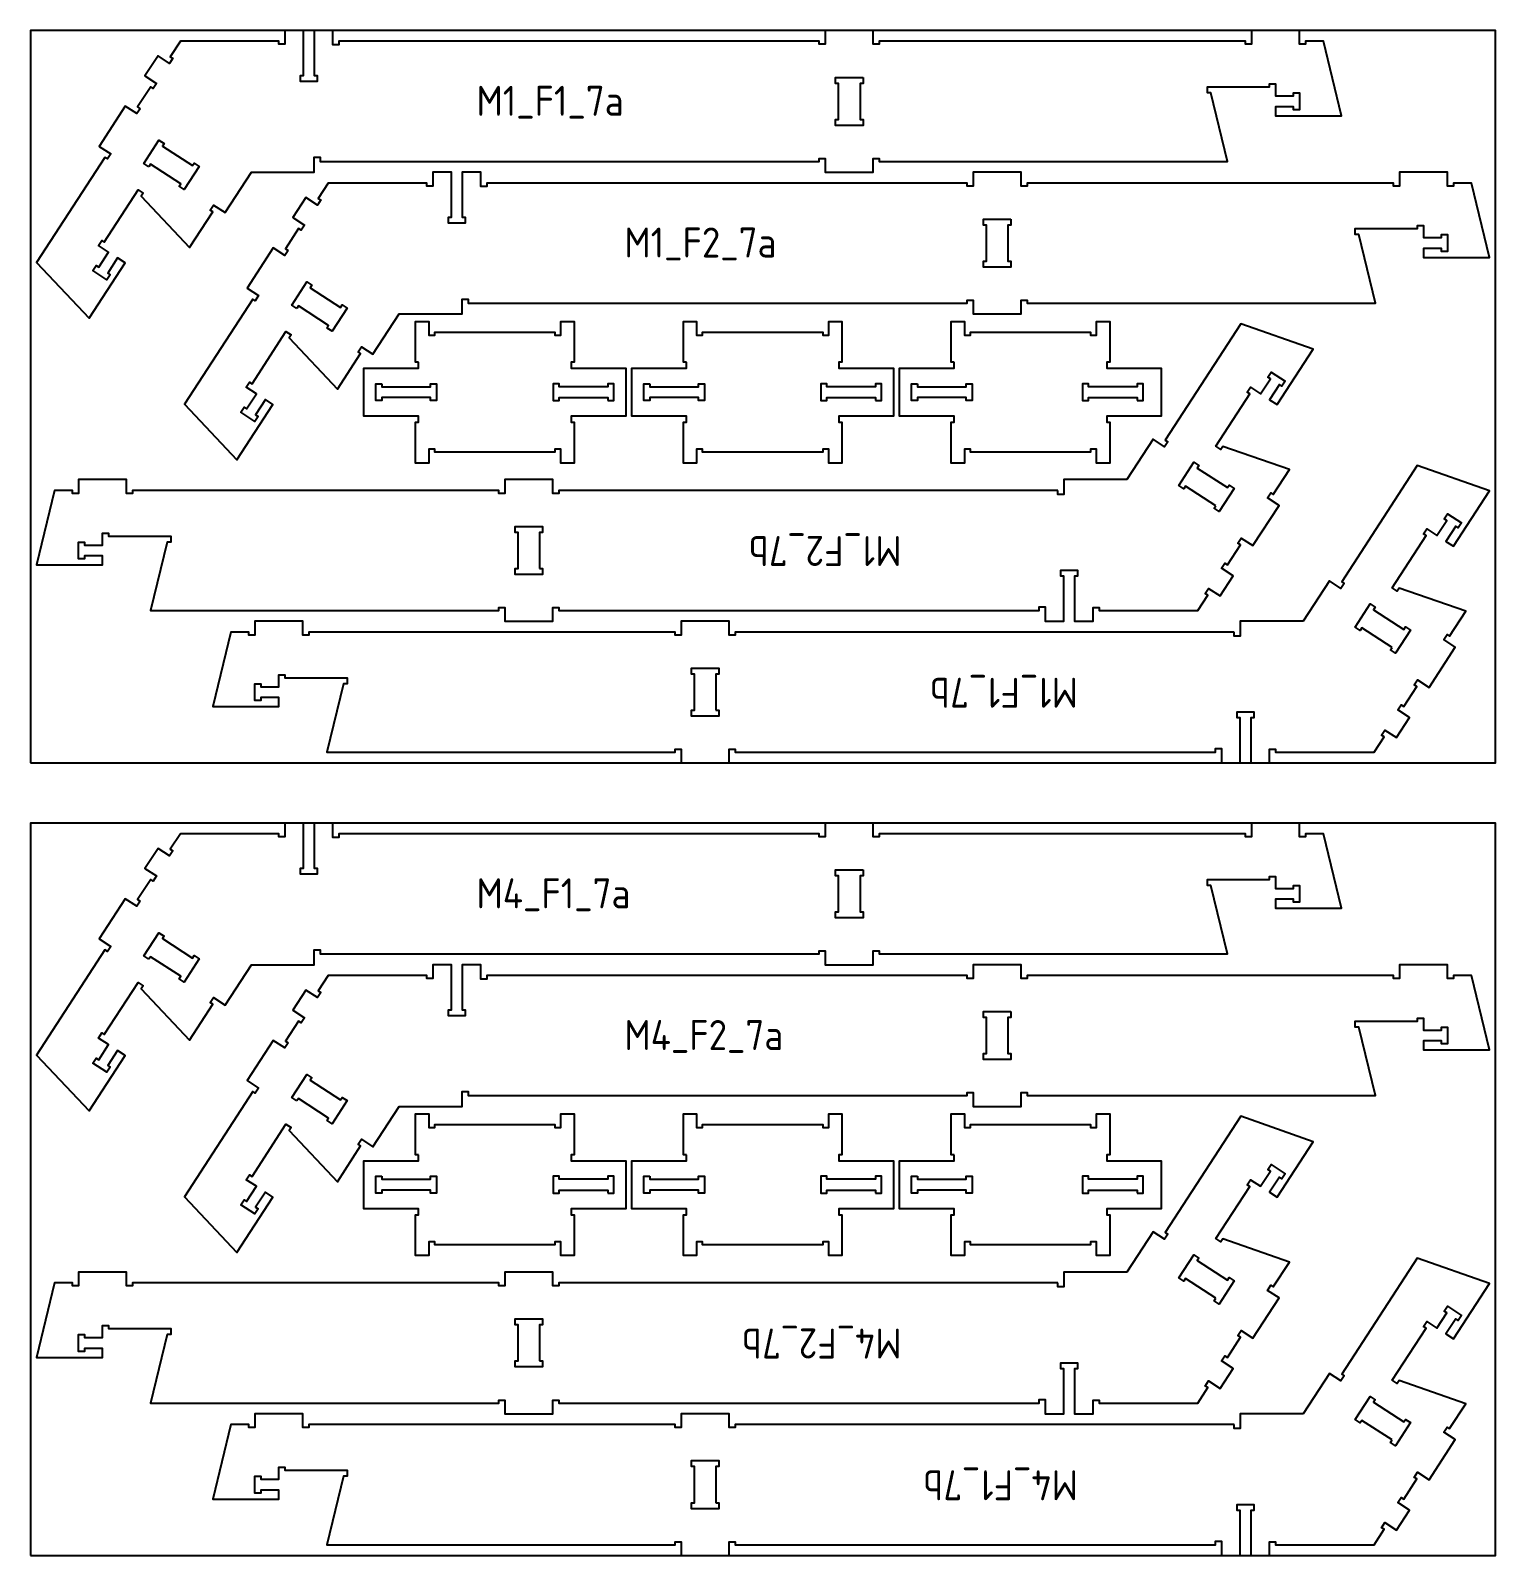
# Model space of a CAD drawing. Header units: millimetres. Extents: x -18174 to 50972, y 6312 to 16778.
# Drawn here: x 12972 to 15412, y 8953 to 11493 of the extents above; entities that cross this region are included whole.
import ezdxf

# ---------------------------------------------------------------- set-up
doc = ezdxf.new("R2010")
doc.units = ezdxf.units.MM
doc.header["$MEASUREMENT"] = 0
for name, color, linetype in [('freeswerk_CODES', 50, 'Continuous'), ('freeswerk_ELEMENTEN', 7, 'Continuous'), ('freeswerk_PLATEN', 3, 'Continuous')]:
    doc.layers.add(name, color=color, linetype=linetype)

msp = doc.modelspace()

# ---------------------------------------------------------------- linework, layer by layer
at = {"layer": 'freeswerk_ELEMENTEN'}
for points in [[(13154.9, 11362.3), (13149.5, 11354), (13130.2, 11366.5), (13086.6, 11299.4), (13105.9, 11286.9), (13100.4, 11278.5), (13096.2, 11281.2), (12982.3, 11106), (13069.9, 11013.3), (13129.9, 11105.5), (13117.3, 11113.7), (13101, 11088.5), (13105.1, 11085.8), (13099.7, 11077.4), (13076.2, 11092.7), (13081.7, 11101), (13085.9, 11098.3), (13102.2, 11123.5), (13085.4, 11134.4), (13090.9, 11142.8), (13095.1, 11140), (13151.5, 11226.9), (13159.9, 11221.4), (13156.6, 11216.4), (13237.2, 11131.1), (13275.9, 11190.7), (13271.7, 11193.4), (13277.1, 11201.8), (13296.4, 11189.2), (13340.2, 11256.5), (13445, 11256.5), (13445, 11281.3), (13455, 11281.3), (13455, 11274.5), (14286, 11274.5), (14286, 11279.5), (14296, 11279.5), (14296, 11256.5), (14376, 11256.5), (14376, 11279.5), (14386, 11279.5), (14386, 11274.5), (14966, 11274.5), (14938.4, 11388.5), (14932.4, 11388.5), (14932.4, 11398.5), (15036, 11398.5), (15036, 11403.5), (15046, 11403.5), (15046, 11383.5), (15076, 11383.5), (15076, 11388.5), (15086, 11388.5), (15086, 11360.5), (15076, 11360.5), (15076, 11365.5), (15046, 11365.5), (15046, 11350.5), (15156, 11350.5), (15126, 11474.5), (15096, 11474.5), (15096, 11469.5), (15086, 11469.5), (15086, 11492.5), (15006, 11492.5), (15006, 11469.5), (14996, 11469.5), (14996, 11474.5), (14386, 11474.5), (14386, 11469.5), (14376, 11469.5), (14376, 11492.5), (14296, 11492.5), (14296, 11469.5), (14286, 11469.5), (14286, 11474.5), (13486, 11474.5), (13486, 11468.5), (13476, 11468.5), (13476, 11492.5), (13445, 11492.5), (13445, 11417.5), (13450, 11417.5), (13450, 11407.5), (13422, 11407.5), (13422, 11417.5), (13427, 11417.5), (13427, 11492.5), (13396, 11492.5), (13396, 11469.5), (13386, 11469.5), (13386, 11474.5), (13221.9, 11474.5), (13205.2, 11448.9), (13209.4, 11446.2), (13203.9, 11437.8), (13184.7, 11450.3), (13162.9, 11416.8), (13182.1, 11404.3), (13176.7, 11395.9), (13172.5, 11398.6), (13150.7, 11365.1)], [(14359, 11414.5), (14359, 11404.5), (14354, 11404.5), (14354, 11344.5), (14359, 11344.5), (14359, 11334.5), (14313, 11334.5), (14313, 11344.5), (14318, 11344.5), (14318, 11404.5), (14313, 11404.5), (14313, 11414.5)], [(13169.6, 11265.7), (13161.2, 11271.2), (13186.3, 11309.7), (13194.7, 11304.3), (13192, 11300.1), (13242.3, 11267.4), (13245, 11271.6), (13253.4, 11266.1), (13228.3, 11227.6), (13219.9, 11233), (13222.7, 11237.2), (13172.3, 11269.9)], [(13401.2, 11126.3), (13395.8, 11118), (13376.5, 11130.5), (13332.9, 11063.4), (13352.2, 11050.9), (13346.7, 11042.5), (13342.5, 11045.2), (13228.6, 10870), (13316.2, 10777.3), (13376.2, 10869.5), (13363.6, 10877.7), (13347.2, 10852.5), (13351.4, 10849.8), (13346, 10841.4), (13322.5, 10856.7), (13328, 10865), (13332.2, 10862.3), (13348.5, 10887.5), (13331.7, 10898.4), (13337.2, 10906.8), (13341.4, 10904), (13397.8, 10990.9), (13406.2, 10985.4), (13402.9, 10980.4), (13483.5, 10895.1), (13522.2, 10954.7), (13518, 10957.4), (13523.4, 10965.8), (13542.7, 10953.2), (13586.5, 11020.5), (13691.3, 11020.5), (13691.3, 11045.3), (13701.3, 11045.3), (13701.3, 11038.5), (14532.3, 11038.5), (14532.3, 11043.5), (14542.3, 11043.5), (14542.3, 11020.5), (14622.3, 11020.5), (14622.3, 11043.5), (14632.3, 11043.5), (14632.3, 11038.5), (15212.3, 11038.5), (15184.7, 11152.5), (15178.7, 11152.5), (15178.7, 11162.5), (15282.3, 11162.5), (15282.3, 11167.5), (15292.3, 11167.5), (15292.3, 11147.5), (15322.3, 11147.5), (15322.3, 11152.5), (15332.3, 11152.5), (15332.3, 11124.5), (15322.3, 11124.5), (15322.3, 11129.5), (15292.3, 11129.5), (15292.3, 11114.5), (15402.3, 11114.5), (15372.3, 11238.5), (15342.3, 11238.5), (15342.3, 11233.5), (15332.3, 11233.5), (15332.3, 11256.5), (15252.3, 11256.5), (15252.3, 11233.5), (15242.3, 11233.5), (15242.3, 11238.5), (14632.3, 11238.5), (14632.3, 11233.5), (14622.3, 11233.5), (14622.3, 11256.5), (14542.3, 11256.5), (14542.3, 11233.5), (14532.3, 11233.5), (14532.3, 11238.5), (13732.3, 11238.5), (13732.3, 11232.5), (13722.3, 11232.5), (13722.3, 11256.5), (13691.3, 11256.5), (13691.3, 11181.5), (13696.3, 11181.5), (13696.3, 11171.5), (13668.3, 11171.5), (13668.3, 11181.5), (13673.3, 11181.5), (13673.3, 11256.5), (13642.3, 11256.5), (13642.3, 11233.5), (13632.3, 11233.5), (13632.3, 11238.5), (13468.2, 11238.5), (13451.5, 11212.9), (13455.7, 11210.2), (13450.2, 11201.8), (13431, 11214.3), (13409.2, 11180.8), (13428.4, 11168.3), (13423, 11159.9), (13418.8, 11162.6), (13397, 11129.1)], [(14605.3, 11178.5), (14605.3, 11168.5), (14600.3, 11168.5), (14600.3, 11108.5), (14605.3, 11108.5), (14605.3, 11098.5), (14559.3, 11098.5), (14559.3, 11108.5), (14564.3, 11108.5), (14564.3, 11168.5), (14559.3, 11168.5), (14559.3, 11178.5)], [(13415.9, 11029.7), (13407.5, 11035.2), (13432.6, 11073.7), (13441, 11068.3), (13438.3, 11064.1), (13488.6, 11031.4), (13491.3, 11035.6), (13499.7, 11030.1), (13474.6, 10991.6), (13466.2, 10997), (13468.9, 11001.2), (13418.6, 11033.9)], [(14683.3, 10726.5), (13852.3, 10726.5), (13852.3, 10721.5), (13842.3, 10721.5), (13842.3, 10744.5), (13762.3, 10744.5), (13762.3, 10721.5), (13752.3, 10721.5), (13752.3, 10726.5), (13142.3, 10726.5), (13142.3, 10721.5), (13132.3, 10721.5), (13132.3, 10744.5), (13052.3, 10744.5), (13052.3, 10721.5), (13042.3, 10721.5), (13042.3, 10726.5), (13012.3, 10726.5), (12982.3, 10602.5), (13092.3, 10602.5), (13092.3, 10617.5), (13062.3, 10617.5), (13062.3, 10612.5), (13052.3, 10612.5), (13052.3, 10640.5), (13062.3, 10640.5), (13062.3, 10635.5), (13092.3, 10635.5), (13092.3, 10655.5), (13102.3, 10655.5), (13102.3, 10650.5), (13205.8, 10650.5), (13205.8, 10640.5), (13199.9, 10640.5), (13172.3, 10526.5), (13752.3, 10526.5), (13752.3, 10531.5), (13762.3, 10531.5), (13762.3, 10508.5), (13842.3, 10508.5), (13842.3, 10531.5), (13852.3, 10531.5), (13852.3, 10526.5), (14652.3, 10526.5), (14652.3, 10532.5), (14662.3, 10532.5), (14662.3, 10508.5), (14693.3, 10508.5), (14693.3, 10583.5), (14688.3, 10583.5), (14688.3, 10593.5), (14716.3, 10593.5), (14716.3, 10583.5), (14711.3, 10583.5), (14711.3, 10508.5), (14742.3, 10508.5), (14742.3, 10531.5), (14752.3, 10531.5), (14752.3, 10526.5), (14916.5, 10526.5), (14933.1, 10552.1), (14928.9, 10554.8), (14934.4, 10563.2), (14953.7, 10550.7), (14975.5, 10584.2), (14956.2, 10596.8), (14961.6, 10605.2), (14965.8, 10602.4), (14987.6, 10636), (14983.4, 10638.7), (14988.9, 10647.1), (15008.2, 10634.5), (15051.8, 10701.6), (15032.5, 10714.1), (15037.9, 10722.5), (15042.1, 10719.8), (15069, 10761.2), (14958.2, 10799.9), (14954.9, 10794.8), (14946.5, 10800.3), (15003, 10887.2), (14998.8, 10889.9), (15004.3, 10898.3), (15021, 10887.4), (15037.4, 10912.5), (15033.2, 10915.2), (15038.6, 10923.6), (15062.1, 10908.4), (15056.7, 10900), (15052.5, 10902.7), (15036.1, 10877.6), (15048.7, 10869.4), (15108.6, 10961.6), (14988.3, 11004), (14862.4, 10810.4), (14866.6, 10807.6), (14861.2, 10799.2), (14841.9, 10811.8), (14798.2, 10744.5), (14693.3, 10744.5), (14693.3, 10719.8), (14683.3, 10719.8)], [(13618.7, 10940.1), (13613.7, 10940.1), (13613.7, 11008.1), (13635.7, 11008.1), (13635.7, 10985.1), (13645.7, 10985.1), (13645.7, 10990.1), (13845.7, 10990.1), (13845.7, 10985.1), (13855.7, 10985.1), (13855.7, 11008.1), (13877.7, 11008.1), (13877.7, 10940.1), (13872.7, 10940.1), (13872.7, 10930.1), (13963.7, 10930.1), (13963.7, 10850.1), (13872.7, 10850.1), (13872.7, 10840.1), (13877.7, 10840.1), (13877.7, 10772.1), (13855.7, 10772.1), (13855.7, 10795.1), (13845.7, 10795.1), (13845.7, 10790.1), (13645.7, 10790.1), (13645.7, 10795.1), (13635.7, 10795.1), (13635.7, 10772.1), (13613.7, 10772.1), (13613.7, 10840.1), (13618.7, 10840.1), (13618.7, 10850.1), (13527.7, 10850.1), (13527.7, 10930.1), (13618.7, 10930.1)], [(14064.7, 10940.1), (14059.7, 10940.1), (14059.7, 11008.1), (14081.7, 11008.1), (14081.7, 10985.1), (14091.7, 10985.1), (14091.7, 10990.1), (14291.7, 10990.1), (14291.7, 10985.1), (14301.7, 10985.1), (14301.7, 11008.1), (14323.7, 11008.1), (14323.7, 10940.1), (14318.7, 10940.1), (14318.7, 10930.1), (14409.7, 10930.1), (14409.7, 10850.1), (14318.7, 10850.1), (14318.7, 10840.1), (14323.7, 10840.1), (14323.7, 10772.1), (14301.7, 10772.1), (14301.7, 10795.1), (14291.7, 10795.1), (14291.7, 10790.1), (14091.7, 10790.1), (14091.7, 10795.1), (14081.7, 10795.1), (14081.7, 10772.1), (14059.7, 10772.1), (14059.7, 10840.1), (14064.7, 10840.1), (14064.7, 10850.1), (13973.7, 10850.1), (13973.7, 10930.1), (14064.7, 10930.1)], [(14510.7, 10940.1), (14505.7, 10940.1), (14505.7, 11008.1), (14527.7, 11008.1), (14527.7, 10985.1), (14537.7, 10985.1), (14537.7, 10990.1), (14737.7, 10990.1), (14737.7, 10985.1), (14747.7, 10985.1), (14747.7, 11008.1), (14769.7, 11008.1), (14769.7, 10940.1), (14764.7, 10940.1), (14764.7, 10930.1), (14855.7, 10930.1), (14855.7, 10850.1), (14764.7, 10850.1), (14764.7, 10840.1), (14769.7, 10840.1), (14769.7, 10772.1), (14747.7, 10772.1), (14747.7, 10795.1), (14737.7, 10795.1), (14737.7, 10790.1), (14537.7, 10790.1), (14537.7, 10795.1), (14527.7, 10795.1), (14527.7, 10772.1), (14505.7, 10772.1), (14505.7, 10840.1), (14510.7, 10840.1), (14510.7, 10850.1), (14419.7, 10850.1), (14419.7, 10930.1), (14510.7, 10930.1)], [(13557.7, 10904.1), (13557.7, 10899.1), (13638.7, 10899.1), (13638.7, 10904.1), (13648.7, 10904.1), (13648.7, 10876.1), (13638.7, 10876.1), (13638.7, 10881.1), (13557.7, 10881.1), (13557.7, 10876.1), (13547.7, 10876.1), (13547.7, 10904.1)], [(13933.7, 10876.1), (13943.7, 10876.1), (13943.7, 10904.1), (13933.7, 10904.1), (13933.7, 10899.1), (13852.7, 10899.1), (13852.7, 10904.1), (13842.7, 10904.1), (13842.7, 10876.1), (13852.7, 10876.1), (13852.7, 10881.1), (13933.7, 10881.1)], [(14003.7, 10904.1), (14003.7, 10899.1), (14084.7, 10899.1), (14084.7, 10904.1), (14094.7, 10904.1), (14094.7, 10876.1), (14084.7, 10876.1), (14084.7, 10881.1), (14003.7, 10881.1), (14003.7, 10876.1), (13993.7, 10876.1), (13993.7, 10904.1)], [(14379.7, 10876.1), (14389.7, 10876.1), (14389.7, 10904.1), (14379.7, 10904.1), (14379.7, 10899.1), (14298.7, 10899.1), (14298.7, 10904.1), (14288.7, 10904.1), (14288.7, 10876.1), (14298.7, 10876.1), (14298.7, 10881.1), (14379.7, 10881.1)], [(14449.7, 10904.1), (14449.7, 10899.1), (14530.7, 10899.1), (14530.7, 10904.1), (14540.7, 10904.1), (14540.7, 10876.1), (14530.7, 10876.1), (14530.7, 10881.1), (14449.7, 10881.1), (14449.7, 10876.1), (14439.7, 10876.1), (14439.7, 10904.1)], [(14815.7, 10876.1), (14825.7, 10876.1), (14825.7, 10904.1), (14815.7, 10904.1), (14815.7, 10899.1), (14734.7, 10899.1), (14734.7, 10904.1), (14724.7, 10904.1), (14724.7, 10876.1), (14734.7, 10876.1), (14734.7, 10881.1), (14815.7, 10881.1)], [(14946.4, 10700.9), (14896.1, 10733.6), (14893.3, 10729.4), (14884.9, 10734.9), (14910, 10773.5), (14918.4, 10768), (14915.7, 10763.8), (14966, 10731.1), (14968.7, 10735.3), (14977.1, 10729.9), (14952, 10691.3), (14943.6, 10696.7)], [(14977, 10490.5), (14146, 10490.5), (14146, 10485.5), (14136, 10485.5), (14136, 10508.5), (14056, 10508.5), (14056, 10485.5), (14046, 10485.5), (14046, 10490.5), (13436, 10490.5), (13436, 10485.5), (13426, 10485.5), (13426, 10508.5), (13346, 10508.5), (13346, 10485.5), (13336, 10485.5), (13336, 10490.5), (13306, 10490.5), (13276, 10366.5), (13386, 10366.5), (13386, 10381.5), (13356, 10381.5), (13356, 10376.5), (13346, 10376.5), (13346, 10404.5), (13356, 10404.5), (13356, 10399.5), (13386, 10399.5), (13386, 10419.5), (13396, 10419.5), (13396, 10414.5), (13499.5, 10414.5), (13499.5, 10404.5), (13493.6, 10404.5), (13466, 10290.5), (14046, 10290.5), (14046, 10295.5), (14056, 10295.5), (14056, 10272.5), (14136, 10272.5), (14136, 10295.5), (14146, 10295.5), (14146, 10290.5), (14946, 10290.5), (14946, 10296.5), (14956, 10296.5), (14956, 10272.5), (14987, 10272.5), (14987, 10347.5), (14982, 10347.5), (14982, 10357.5), (15010, 10357.5), (15010, 10347.5), (15005, 10347.5), (15005, 10272.5), (15036, 10272.5), (15036, 10295.5), (15046, 10295.5), (15046, 10290.5), (15210.1, 10290.5), (15226.8, 10316.1), (15222.6, 10318.8), (15228, 10327.2), (15247.3, 10314.7), (15269.1, 10348.2), (15249.8, 10360.8), (15255.3, 10369.2), (15259.5, 10366.4), (15281.3, 10400), (15277.1, 10402.7), (15282.5, 10411.1), (15301.8, 10398.5), (15345.4, 10465.6), (15326.1, 10478.1), (15331.6, 10486.5), (15335.8, 10483.8), (15362.7, 10525.2), (15251.9, 10563.9), (15248.6, 10558.8), (15240.2, 10564.3), (15296.7, 10651.2), (15292.5, 10653.9), (15297.9, 10662.3), (15314.7, 10651.4), (15331, 10676.5), (15326.9, 10679.2), (15332.3, 10687.6), (15355.8, 10672.4), (15350.3, 10664), (15346.1, 10666.7), (15329.8, 10641.6), (15342.4, 10633.4), (15402.3, 10725.6), (15282, 10768), (15156.1, 10574.4), (15160.3, 10571.6), (15154.8, 10563.2), (15135.6, 10575.8), (15091.8, 10508.5), (14987, 10508.5), (14987, 10483.8), (14977, 10483.8)], [(13820.3, 10596.5), (13825.3, 10596.5), (13825.3, 10586.5), (13779.3, 10586.5), (13779.3, 10596.5), (13784.3, 10596.5), (13784.3, 10656.5), (13779.3, 10656.5), (13779.3, 10666.5), (13825.3, 10666.5), (13825.3, 10656.5), (13820.3, 10656.5)], [(15240, 10464.9), (15189.7, 10497.6), (15187, 10493.4), (15178.6, 10498.9), (15203.7, 10537.5), (15212.1, 10532), (15209.3, 10527.8), (15259.7, 10495.1), (15262.4, 10499.3), (15270.8, 10493.9), (15245.7, 10455.3), (15237.3, 10460.7)], [(14114, 10360.5), (14119, 10360.5), (14119, 10350.5), (14073, 10350.5), (14073, 10360.5), (14078, 10360.5), (14078, 10420.5), (14073, 10420.5), (14073, 10430.5), (14119, 10430.5), (14119, 10420.5), (14114, 10420.5)], [(13154.9, 10042.3), (13149.5, 10034), (13130.2, 10046.5), (13086.6, 9979.4), (13105.9, 9966.9), (13100.4, 9958.5), (13096.2, 9961.2), (12982.3, 9786), (13069.9, 9693.3), (13129.9, 9785.5), (13117.3, 9793.7), (13101, 9768.5), (13105.1, 9765.8), (13099.7, 9757.4), (13076.2, 9772.7), (13081.7, 9781), (13085.9, 9778.3), (13102.2, 9803.5), (13085.4, 9814.4), (13090.9, 9822.8), (13095.1, 9820), (13151.5, 9906.9), (13159.9, 9901.4), (13156.6, 9896.4), (13237.2, 9811.1), (13275.9, 9870.7), (13271.7, 9873.4), (13277.1, 9881.8), (13296.4, 9869.2), (13340.2, 9936.5), (13445, 9936.5), (13445, 9961.3), (13455, 9961.3), (13455, 9954.5), (14286, 9954.5), (14286, 9959.5), (14296, 9959.5), (14296, 9936.5), (14376, 9936.5), (14376, 9959.5), (14386, 9959.5), (14386, 9954.5), (14966, 9954.5), (14938.4, 10068.5), (14932.4, 10068.5), (14932.4, 10078.5), (15036, 10078.5), (15036, 10083.5), (15046, 10083.5), (15046, 10063.5), (15076, 10063.5), (15076, 10068.5), (15086, 10068.5), (15086, 10040.5), (15076, 10040.5), (15076, 10045.5), (15046, 10045.5), (15046, 10030.5), (15156, 10030.5), (15126, 10154.5), (15096, 10154.5), (15096, 10149.5), (15086, 10149.5), (15086, 10172.5), (15006, 10172.5), (15006, 10149.5), (14996, 10149.5), (14996, 10154.5), (14386, 10154.5), (14386, 10149.5), (14376, 10149.5), (14376, 10172.5), (14296, 10172.5), (14296, 10149.5), (14286, 10149.5), (14286, 10154.5), (13486, 10154.5), (13486, 10148.5), (13476, 10148.5), (13476, 10172.5), (13445, 10172.5), (13445, 10097.5), (13450, 10097.5), (13450, 10087.5), (13422, 10087.5), (13422, 10097.5), (13427, 10097.5), (13427, 10172.5), (13396, 10172.5), (13396, 10149.5), (13386, 10149.5), (13386, 10154.5), (13221.9, 10154.5), (13205.2, 10128.9), (13209.4, 10126.2), (13203.9, 10117.8), (13184.7, 10130.3), (13162.9, 10096.8), (13182.1, 10084.3), (13176.7, 10075.9), (13172.5, 10078.6), (13150.7, 10045.1)], [(14359, 10094.5), (14359, 10084.5), (14354, 10084.5), (14354, 10024.5), (14359, 10024.5), (14359, 10014.5), (14313, 10014.5), (14313, 10024.5), (14318, 10024.5), (14318, 10084.5), (14313, 10084.5), (14313, 10094.5)], [(13169.6, 9945.7), (13161.2, 9951.2), (13186.3, 9989.7), (13194.7, 9984.3), (13192, 9980.1), (13242.3, 9947.4), (13245, 9951.6), (13253.4, 9946.1), (13228.3, 9907.6), (13219.9, 9913), (13222.7, 9917.2), (13172.3, 9949.9)], [(13401.2, 9806.3), (13395.8, 9798), (13376.5, 9810.5), (13332.9, 9743.4), (13352.2, 9730.9), (13346.7, 9722.5), (13342.5, 9725.2), (13228.6, 9550), (13316.2, 9457.3), (13376.2, 9549.5), (13363.6, 9557.7), (13347.2, 9532.5), (13351.4, 9529.8), (13346, 9521.4), (13322.5, 9536.7), (13328, 9545), (13332.2, 9542.3), (13348.5, 9567.5), (13331.7, 9578.4), (13337.2, 9586.8), (13341.4, 9584), (13397.8, 9670.9), (13406.2, 9665.4), (13402.9, 9660.4), (13483.5, 9575.1), (13522.2, 9634.7), (13518, 9637.4), (13523.4, 9645.8), (13542.7, 9633.2), (13586.5, 9700.5), (13691.3, 9700.5), (13691.3, 9725.3), (13701.3, 9725.3), (13701.3, 9718.5), (14532.3, 9718.5), (14532.3, 9723.5), (14542.3, 9723.5), (14542.3, 9700.5), (14622.3, 9700.5), (14622.3, 9723.5), (14632.3, 9723.5), (14632.3, 9718.5), (15212.3, 9718.5), (15184.7, 9832.5), (15178.7, 9832.5), (15178.7, 9842.5), (15282.3, 9842.5), (15282.3, 9847.5), (15292.3, 9847.5), (15292.3, 9827.5), (15322.3, 9827.5), (15322.3, 9832.5), (15332.3, 9832.5), (15332.3, 9804.5), (15322.3, 9804.5), (15322.3, 9809.5), (15292.3, 9809.5), (15292.3, 9794.5), (15402.3, 9794.5), (15372.3, 9918.5), (15342.3, 9918.5), (15342.3, 9913.5), (15332.3, 9913.5), (15332.3, 9936.5), (15252.3, 9936.5), (15252.3, 9913.5), (15242.3, 9913.5), (15242.3, 9918.5), (14632.3, 9918.5), (14632.3, 9913.5), (14622.3, 9913.5), (14622.3, 9936.5), (14542.3, 9936.5), (14542.3, 9913.5), (14532.3, 9913.5), (14532.3, 9918.5), (13732.3, 9918.5), (13732.3, 9912.5), (13722.3, 9912.5), (13722.3, 9936.5), (13691.3, 9936.5), (13691.3, 9861.5), (13696.3, 9861.5), (13696.3, 9851.5), (13668.3, 9851.5), (13668.3, 9861.5), (13673.3, 9861.5), (13673.3, 9936.5), (13642.3, 9936.5), (13642.3, 9913.5), (13632.3, 9913.5), (13632.3, 9918.5), (13468.2, 9918.5), (13451.5, 9892.9), (13455.7, 9890.2), (13450.2, 9881.8), (13431, 9894.3), (13409.2, 9860.8), (13428.4, 9848.3), (13423, 9839.9), (13418.8, 9842.6), (13397, 9809.1)], [(14605.3, 9858.5), (14605.3, 9848.5), (14600.3, 9848.5), (14600.3, 9788.5), (14605.3, 9788.5), (14605.3, 9778.5), (14559.3, 9778.5), (14559.3, 9788.5), (14564.3, 9788.5), (14564.3, 9848.5), (14559.3, 9848.5), (14559.3, 9858.5)], [(13415.9, 9709.7), (13407.5, 9715.2), (13432.6, 9753.7), (13441, 9748.3), (13438.3, 9744.1), (13488.6, 9711.4), (13491.3, 9715.6), (13499.7, 9710.1), (13474.6, 9671.6), (13466.2, 9677), (13468.9, 9681.2), (13418.6, 9713.9)], [(14683.3, 9406.5), (13852.3, 9406.5), (13852.3, 9401.5), (13842.3, 9401.5), (13842.3, 9424.5), (13762.3, 9424.5), (13762.3, 9401.5), (13752.3, 9401.5), (13752.3, 9406.5), (13142.3, 9406.5), (13142.3, 9401.5), (13132.3, 9401.5), (13132.3, 9424.5), (13052.3, 9424.5), (13052.3, 9401.5), (13042.3, 9401.5), (13042.3, 9406.5), (13012.3, 9406.5), (12982.3, 9282.5), (13092.3, 9282.5), (13092.3, 9297.5), (13062.3, 9297.5), (13062.3, 9292.5), (13052.3, 9292.5), (13052.3, 9320.5), (13062.3, 9320.5), (13062.3, 9315.5), (13092.3, 9315.5), (13092.3, 9335.5), (13102.3, 9335.5), (13102.3, 9330.5), (13205.8, 9330.5), (13205.8, 9320.5), (13199.9, 9320.5), (13172.3, 9206.5), (13752.3, 9206.5), (13752.3, 9211.5), (13762.3, 9211.5), (13762.3, 9188.5), (13842.3, 9188.5), (13842.3, 9211.5), (13852.3, 9211.5), (13852.3, 9206.5), (14652.3, 9206.5), (14652.3, 9212.5), (14662.3, 9212.5), (14662.3, 9188.5), (14693.3, 9188.5), (14693.3, 9263.5), (14688.3, 9263.5), (14688.3, 9273.5), (14716.3, 9273.5), (14716.3, 9263.5), (14711.3, 9263.5), (14711.3, 9188.5), (14742.3, 9188.5), (14742.3, 9211.5), (14752.3, 9211.5), (14752.3, 9206.5), (14916.5, 9206.5), (14933.1, 9232.1), (14928.9, 9234.8), (14934.4, 9243.2), (14953.7, 9230.7), (14975.5, 9264.2), (14956.2, 9276.8), (14961.6, 9285.2), (14965.8, 9282.4), (14987.6, 9316), (14983.4, 9318.7), (14988.9, 9327.1), (15008.2, 9314.5), (15051.8, 9381.6), (15032.5, 9394.1), (15037.9, 9402.5), (15042.1, 9399.8), (15069, 9441.2), (14958.2, 9479.9), (14954.9, 9474.8), (14946.5, 9480.3), (15003, 9567.2), (14998.8, 9569.9), (15004.3, 9578.3), (15021, 9567.4), (15037.4, 9592.5), (15033.2, 9595.2), (15038.6, 9603.6), (15062.1, 9588.4), (15056.7, 9580), (15052.5, 9582.7), (15036.1, 9557.6), (15048.7, 9549.4), (15108.6, 9641.6), (14988.3, 9684), (14862.4, 9490.4), (14866.6, 9487.6), (14861.2, 9479.2), (14841.9, 9491.8), (14798.2, 9424.5), (14693.3, 9424.5), (14693.3, 9399.8), (14683.3, 9399.8)], [(13618.7, 9620.1), (13613.7, 9620.1), (13613.7, 9688.1), (13635.7, 9688.1), (13635.7, 9665.1), (13645.7, 9665.1), (13645.7, 9670.1), (13845.7, 9670.1), (13845.7, 9665.1), (13855.7, 9665.1), (13855.7, 9688.1), (13877.7, 9688.1), (13877.7, 9620.1), (13872.7, 9620.1), (13872.7, 9610.1), (13963.7, 9610.1), (13963.7, 9530.1), (13872.7, 9530.1), (13872.7, 9520.1), (13877.7, 9520.1), (13877.7, 9452.1), (13855.7, 9452.1), (13855.7, 9475.1), (13845.7, 9475.1), (13845.7, 9470.1), (13645.7, 9470.1), (13645.7, 9475.1), (13635.7, 9475.1), (13635.7, 9452.1), (13613.7, 9452.1), (13613.7, 9520.1), (13618.7, 9520.1), (13618.7, 9530.1), (13527.7, 9530.1), (13527.7, 9610.1), (13618.7, 9610.1)], [(14064.7, 9620.1), (14059.7, 9620.1), (14059.7, 9688.1), (14081.7, 9688.1), (14081.7, 9665.1), (14091.7, 9665.1), (14091.7, 9670.1), (14291.7, 9670.1), (14291.7, 9665.1), (14301.7, 9665.1), (14301.7, 9688.1), (14323.7, 9688.1), (14323.7, 9620.1), (14318.7, 9620.1), (14318.7, 9610.1), (14409.7, 9610.1), (14409.7, 9530.1), (14318.7, 9530.1), (14318.7, 9520.1), (14323.7, 9520.1), (14323.7, 9452.1), (14301.7, 9452.1), (14301.7, 9475.1), (14291.7, 9475.1), (14291.7, 9470.1), (14091.7, 9470.1), (14091.7, 9475.1), (14081.7, 9475.1), (14081.7, 9452.1), (14059.7, 9452.1), (14059.7, 9520.1), (14064.7, 9520.1), (14064.7, 9530.1), (13973.7, 9530.1), (13973.7, 9610.1), (14064.7, 9610.1)], [(14510.7, 9620.1), (14505.7, 9620.1), (14505.7, 9688.1), (14527.7, 9688.1), (14527.7, 9665.1), (14537.7, 9665.1), (14537.7, 9670.1), (14737.7, 9670.1), (14737.7, 9665.1), (14747.7, 9665.1), (14747.7, 9688.1), (14769.7, 9688.1), (14769.7, 9620.1), (14764.7, 9620.1), (14764.7, 9610.1), (14855.7, 9610.1), (14855.7, 9530.1), (14764.7, 9530.1), (14764.7, 9520.1), (14769.7, 9520.1), (14769.7, 9452.1), (14747.7, 9452.1), (14747.7, 9475.1), (14737.7, 9475.1), (14737.7, 9470.1), (14537.7, 9470.1), (14537.7, 9475.1), (14527.7, 9475.1), (14527.7, 9452.1), (14505.7, 9452.1), (14505.7, 9520.1), (14510.7, 9520.1), (14510.7, 9530.1), (14419.7, 9530.1), (14419.7, 9610.1), (14510.7, 9610.1)], [(13557.7, 9584.1), (13557.7, 9579.1), (13638.7, 9579.1), (13638.7, 9584.1), (13648.7, 9584.1), (13648.7, 9556.1), (13638.7, 9556.1), (13638.7, 9561.1), (13557.7, 9561.1), (13557.7, 9556.1), (13547.7, 9556.1), (13547.7, 9584.1)], [(13933.7, 9556.1), (13943.7, 9556.1), (13943.7, 9584.1), (13933.7, 9584.1), (13933.7, 9579.1), (13852.7, 9579.1), (13852.7, 9584.1), (13842.7, 9584.1), (13842.7, 9556.1), (13852.7, 9556.1), (13852.7, 9561.1), (13933.7, 9561.1)], [(14003.7, 9584.1), (14003.7, 9579.1), (14084.7, 9579.1), (14084.7, 9584.1), (14094.7, 9584.1), (14094.7, 9556.1), (14084.7, 9556.1), (14084.7, 9561.1), (14003.7, 9561.1), (14003.7, 9556.1), (13993.7, 9556.1), (13993.7, 9584.1)], [(14379.7, 9556.1), (14389.7, 9556.1), (14389.7, 9584.1), (14379.7, 9584.1), (14379.7, 9579.1), (14298.7, 9579.1), (14298.7, 9584.1), (14288.7, 9584.1), (14288.7, 9556.1), (14298.7, 9556.1), (14298.7, 9561.1), (14379.7, 9561.1)], [(14449.7, 9584.1), (14449.7, 9579.1), (14530.7, 9579.1), (14530.7, 9584.1), (14540.7, 9584.1), (14540.7, 9556.1), (14530.7, 9556.1), (14530.7, 9561.1), (14449.7, 9561.1), (14449.7, 9556.1), (14439.7, 9556.1), (14439.7, 9584.1)], [(14815.7, 9556.1), (14825.7, 9556.1), (14825.7, 9584.1), (14815.7, 9584.1), (14815.7, 9579.1), (14734.7, 9579.1), (14734.7, 9584.1), (14724.7, 9584.1), (14724.7, 9556.1), (14734.7, 9556.1), (14734.7, 9561.1), (14815.7, 9561.1)], [(14946.4, 9380.9), (14896.1, 9413.6), (14893.3, 9409.4), (14884.9, 9414.9), (14910, 9453.5), (14918.4, 9448), (14915.7, 9443.8), (14966, 9411.1), (14968.7, 9415.3), (14977.1, 9409.9), (14952, 9371.3), (14943.6, 9376.7)], [(14977, 9170.5), (14146, 9170.5), (14146, 9165.5), (14136, 9165.5), (14136, 9188.5), (14056, 9188.5), (14056, 9165.5), (14046, 9165.5), (14046, 9170.5), (13436, 9170.5), (13436, 9165.5), (13426, 9165.5), (13426, 9188.5), (13346, 9188.5), (13346, 9165.5), (13336, 9165.5), (13336, 9170.5), (13306, 9170.5), (13276, 9046.5), (13386, 9046.5), (13386, 9061.5), (13356, 9061.5), (13356, 9056.5), (13346, 9056.5), (13346, 9084.5), (13356, 9084.5), (13356, 9079.5), (13386, 9079.5), (13386, 9099.5), (13396, 9099.5), (13396, 9094.5), (13499.5, 9094.5), (13499.5, 9084.5), (13493.6, 9084.5), (13466, 8970.5), (14046, 8970.5), (14046, 8975.5), (14056, 8975.5), (14056, 8952.5), (14136, 8952.5), (14136, 8975.5), (14146, 8975.5), (14146, 8970.5), (14946, 8970.5), (14946, 8976.5), (14956, 8976.5), (14956, 8952.5), (14987, 8952.5), (14987, 9027.5), (14982, 9027.5), (14982, 9037.5), (15010, 9037.5), (15010, 9027.5), (15005, 9027.5), (15005, 8952.5), (15036, 8952.5), (15036, 8975.5), (15046, 8975.5), (15046, 8970.5), (15210.1, 8970.5), (15226.8, 8996.1), (15222.6, 8998.8), (15228, 9007.2), (15247.3, 8994.7), (15269.1, 9028.2), (15249.8, 9040.8), (15255.3, 9049.2), (15259.5, 9046.4), (15281.3, 9080), (15277.1, 9082.7), (15282.5, 9091.1), (15301.8, 9078.5), (15345.4, 9145.6), (15326.1, 9158.1), (15331.6, 9166.5), (15335.8, 9163.8), (15362.7, 9205.2), (15251.9, 9243.9), (15248.6, 9238.8), (15240.2, 9244.3), (15296.7, 9331.2), (15292.5, 9333.9), (15297.9, 9342.3), (15314.7, 9331.4), (15331, 9356.5), (15326.9, 9359.2), (15332.3, 9367.6), (15355.8, 9352.4), (15350.3, 9344), (15346.1, 9346.7), (15329.8, 9321.6), (15342.4, 9313.4), (15402.3, 9405.6), (15282, 9448), (15156.1, 9254.4), (15160.3, 9251.6), (15154.8, 9243.2), (15135.6, 9255.8), (15091.8, 9188.5), (14987, 9188.5), (14987, 9163.8), (14977, 9163.8)], [(13820.3, 9276.5), (13825.3, 9276.5), (13825.3, 9266.5), (13779.3, 9266.5), (13779.3, 9276.5), (13784.3, 9276.5), (13784.3, 9336.5), (13779.3, 9336.5), (13779.3, 9346.5), (13825.3, 9346.5), (13825.3, 9336.5), (13820.3, 9336.5)], [(15240, 9144.9), (15189.7, 9177.6), (15187, 9173.4), (15178.6, 9178.9), (15203.7, 9217.5), (15212.1, 9212), (15209.3, 9207.8), (15259.7, 9175.1), (15262.4, 9179.3), (15270.8, 9173.9), (15245.7, 9135.3), (15237.3, 9140.7)], [(14114, 9040.5), (14119, 9040.5), (14119, 9030.5), (14073, 9030.5), (14073, 9040.5), (14078, 9040.5), (14078, 9100.5), (14073, 9100.5), (14073, 9110.5), (14119, 9110.5), (14119, 9100.5), (14114, 9100.5)]]:
    msp.add_lwpolyline(points, close=True, dxfattribs=at)
at = {"layer": 'freeswerk_PLATEN'}
for points in [[(12972.3, 10272.5), (15412.3, 10272.5), (15412.3, 11492.5), (12972.3, 11492.5)], [(12972.3, 8952.5), (15412.3, 8952.5), (15412.3, 10172.5), (12972.3, 10172.5)]]:
    msp.add_lwpolyline(points, close=True, dxfattribs=at)

# ---------------------------------------------------------------- texts
at = {"layer": 'freeswerk_CODES', "char_height": 50, "attachment_point": 1}
for s, insert in [('{\\Fiso|c0;M1_F1_7a}', (13715.1, 11400.4)), ('{\\Fiso|c0;M1_F2_7a}', (13961.4, 11164.4)), ('{\\Fiso|c0;M4_F1_7a}', (13715.1, 10080.4)), ('{\\Fiso|c0;M4_F2_7a}', (13961.4, 9844.4))]:
    msp.add_mtext_dynamic_manual_height_columns(s, width=318.081, gutter_width=1456.3, heights=[0], dxfattribs=dict(at, insert=insert))
at = {"layer": 'freeswerk_CODES', "char_height": 50, "attachment_point": 1, "rotation": 180}
for s, insert in [('{\\Fiso|c0;M1_F2_7b}', (14423.2, 10600.6)), ('{\\Fiso|c0;M1_F1_7b}', (14716.9, 10364.6)), ('{\\Fiso|c0;M4_F2_7b}', (14423.2, 9280.6)), ('{\\Fiso|c0;M4_F1_7b}', (14716.9, 9044.6))]:
    msp.add_mtext_dynamic_manual_height_columns(s, width=318.081, gutter_width=1456.3, heights=[0], dxfattribs=dict(at, insert=insert))

doc.saveas('drawing.dxf')
